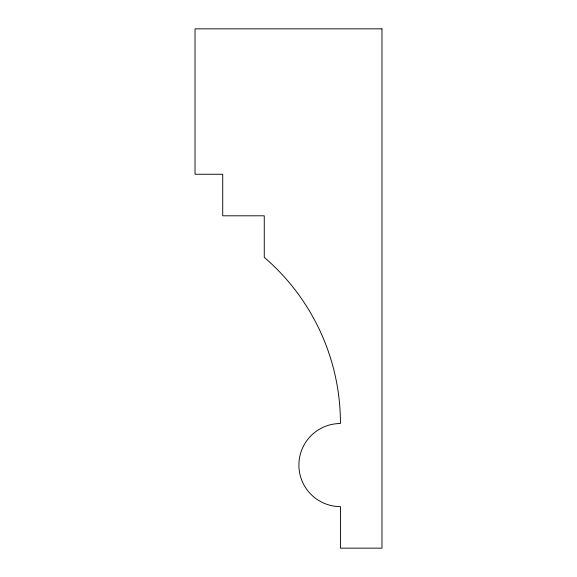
<?xml version="1.0" encoding="UTF-8"?>
<svg xmlns="http://www.w3.org/2000/svg" width="577" height="577" viewBox="0 0 577 577"><rect width="100%" height="100%" fill="white"/><g stroke="black" fill="none" stroke-linecap="round" stroke-linejoin="round"><path stroke-width="0.87" d="M381.974 28.85L195.026 28.85L195.026 174.254L222.722 174.254L222.722 215.798L264.266 215.798L264.266 257.342A218.568 218.568 0 0 1 340.43 423.518A41.544 41.544 0 0 0 298.886 465.062A41.544 41.544 0 0 0 340.43 506.606L340.43 548.15L381.974 548.15L381.974 28.85"/></g></svg>
